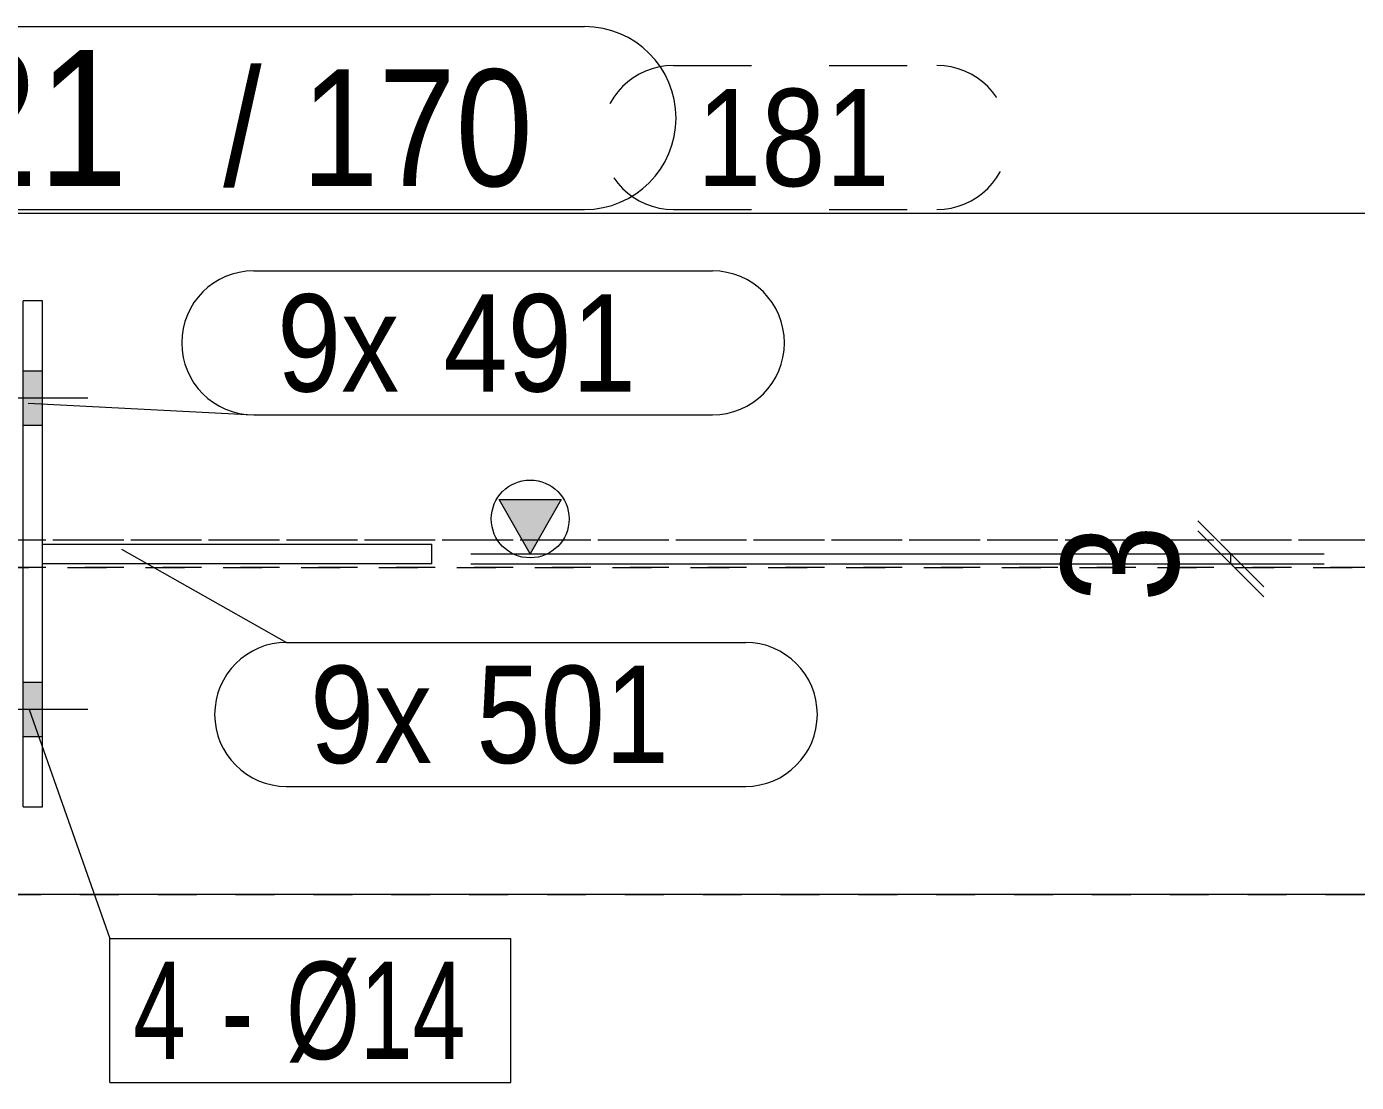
# Model space of a CAD drawing. Header units: millimetres. Extents: x 2 to 825, y 1 to 579.
# Drawn here: x 65.65 to 99.82, y 402.78 to 429.91 of the extents above; entities that cross this region are included whole.
import ezdxf

# ---------------------------------------------------------------- set-up
doc = ezdxf.new("R2010")
doc.units = ezdxf.units.MM
for name, pattern in [('XKITLINE00', [0]), ('XKITLINE01', [4, 1, -1, 1, -1]), ('XKITLINE02', [4, 2, -2])]:
    doc.linetypes.add(name, pattern=pattern)
for name, color, linetype, lineweight in [('Bolt', 3, 'Continuous', 0), ('BoltMark', 7, 'Continuous', 0), ('Dimensions', 7, 'Continuous', 0), ('Part', 2, 'Continuous', 0), ('PartMark', 7, 'Continuous', 0)]:
    doc.layers.add(name, color=color, linetype=linetype, lineweight=lineweight)
doc.styles.add('ARIAL', font='ARIAL.TTF')
doc.styles.add('ARIAL_NARROW', font='ARIALN.TTF')

# ---------------------------------------------------------------- blocks, each defined once
blk = doc.blocks.new('*A75')
at = {"layer": 'Part'}
blk.add_hatch(color=2, dxfattribs=at).paths.add_polyline_path([(77.79, 417.763), (79.39, 417.763), (78.59, 416.363)], flags=17)
at = {"layer": 'Part', "color": 2, "linetype": 'XKITLINE00', "lineweight": 0}
for p, q in [((257.33, 425.113), (52.386, 425.113)), ((78.59, 416.363), (77.79, 417.763)), ((77.79, 417.763), (79.39, 417.763)), ((79.39, 417.763), (78.59, 416.363)), ((257.33, 407.613), (52.386, 407.613))]:
    blk.add_line(p, q, dxfattribs=at)
at = {"layer": 'Part', "color": 7, "linetype": 'XKITLINE01', "lineweight": 0}
for p, q in [((257.33, 416.713), (48.706, 416.713)), ((48.706, 416.013), (257.33, 416.013))]:
    blk.add_line(p, q, dxfattribs=at)
at = {"layer": 'Part', "color": 2, "linetype": 'XKITLINE00', "lineweight": 0}
blk.add_circle((78.59, 417.263), 1, dxfattribs=at)
blk = doc.blocks.new('*A76')
at = {"layer": 'Part', "color": 2, "linetype": 'XKITLINE00', "lineweight": 0}
for p, q in [((66.062, 416.613), (76.062, 416.613)), ((76.062, 416.113), (76.062, 416.613)), ((76.062, 416.113), (66.062, 416.113))]:
    blk.add_line(p, q, dxfattribs=at)
at = {"layer": 'Part', "color": 7, "linetype": 'XKITLINE01', "lineweight": 0}
blk.add_line((66.062, 416.113), (66.062, 416.613), dxfattribs=at)
blk.add_line((66.062, 416.113), (66.062, 416.613), dxfattribs=at)
blk = doc.blocks.new('*A77')
at = {"layer": 'Part', "color": 2, "linetype": 'XKITLINE00', "lineweight": 0}
for p, q in [((66.062, 422.863), (65.562, 422.863)), ((65.562, 409.863), (65.562, 422.863)), ((66.062, 409.863), (66.062, 422.863)), ((65.562, 409.863), (66.062, 409.863))]:
    blk.add_line(p, q, dxfattribs=at)
blk = doc.blocks.new('*A107')
at = {"layer": 'Part', "color": 7, "linetype": 'XKITLINE01', "lineweight": 0}
for p, q in [((242.33, 425.113), (45.023, 425.113)), ((242.15, 416.713), (45.143, 416.713)), ((242.15, 416.013), (45.143, 416.013)), ((45.023, 407.613), (242.33, 407.613))]:
    blk.add_line(p, q, dxfattribs=at)
blk = doc.blocks.new('*A108')
at = {"layer": 'Bolt'}
for points in [[(65.562, 421.063), (66.062, 421.063), (66.062, 419.663), (65.562, 419.663)], [(65.562, 421.063), (66.062, 421.063), (66.062, 419.663), (65.562, 419.663)], [(65.562, 413.063), (66.062, 413.063), (66.062, 411.663), (65.562, 411.663)], [(65.562, 413.063), (66.062, 413.063), (66.062, 411.663), (65.562, 411.663)]]:
    blk.add_hatch(color=3, dxfattribs=at).paths.add_polyline_path(points, flags=17)
at = {"layer": 'Bolt', "color": 3, "linetype": 'XKITLINE00', "lineweight": 0}
for p, q in [((66.062, 421.063), (65.562, 421.063)), ((66.062, 421.063), (65.562, 421.063)), ((67.222, 420.363), (64.222, 420.363)), ((67.222, 420.363), (64.222, 420.363)), ((66.062, 419.663), (65.562, 419.663)), ((66.062, 419.663), (65.562, 419.663)), ((66.062, 413.063), (65.562, 413.063)), ((66.062, 413.063), (65.562, 413.063)), ((67.222, 412.363), (64.222, 412.363)), ((67.222, 412.363), (64.222, 412.363)), ((66.062, 411.663), (65.562, 411.663)), ((66.062, 411.663), (65.562, 411.663))]:
    blk.add_line(p, q, dxfattribs=at)
blk = doc.blocks.new('*A218')
at = {"layer": 'Dimensions', "color": 7, "linetype": 'XKITLINE00', "lineweight": 0}
for p, q in [((95.741, 417.211), (97.438, 415.514)), ((95.741, 416.961), (97.438, 415.264)), ((77.062, 416.363), (98.99, 416.363)), ((96.59, 416.113), (96.59, 416.363)), ((77.062, 416.113), (98.99, 416.113))]:
    blk.add_line(p, q, dxfattribs=at)
at = {"layer": 'Dimensions', "color": 3}
for p in [(96.59, 416.363), (96.59, 416.113)]:
    blk.add_point(p, dxfattribs=at)
at = {"layer": 'Dimensions', "color": 3, "style": 'ARIAL', "width": 0.85}
blk.add_text('3', height=3, rotation=90.0002, dxfattribs=at).set_placement((95.24, 415.125))
blk = doc.blocks.new('*A224')
at = {"layer": 'BoltMark', "color": 7, "linetype": 'XKITLINE00', "lineweight": 0}
for p, q in [((65.722, 412.363), (67.792, 406.485)), ((67.792, 406.485), (78.089, 406.485)), ((67.792, 402.785), (67.792, 406.485)), ((78.089, 402.785), (78.089, 406.485)), ((67.792, 402.785), (78.089, 402.785))]:
    blk.add_line(p, q, dxfattribs=at)
at = {"layer": 'BoltMark', "color": 3, "style": 'ARIAL_NARROW', "width": 0.85}
for s, p in [('4', (68.392, 403.385)), ('Ø14', (72.321, 403.385)), ('-', (70.662, 403.385))]:
    blk.add_text(s, height=2.5, dxfattribs=at).set_placement(p)
blk = doc.blocks.new('*A225')
at = {"layer": 'PartMark', "color": 7, "linetype": 'XKITLINE02', "lineweight": 0}
for p, q in [((82.273, 428.913), (89.036, 428.913)), ((82.273, 425.213), (89.036, 425.213))]:
    blk.add_line(p, q, dxfattribs=at)
for centre, start, end in [((82.273, 427.063), 90, 270), ((89.036, 427.063), 270, 90)]:
    blk.add_arc(centre, 1.85, start, end, dxfattribs=at)
at = {"layer": 'PartMark', "color": 3, "style": 'ARIAL', "width": 0.85}
blk.add_text('181', height=2.5, dxfattribs=at).set_placement((82.873, 425.813))
blk = doc.blocks.new('*A231')
at = {"layer": 'PartMark', "color": 7, "linetype": 'XKITLINE00', "lineweight": 0}
for p, q in [((56.34, 429.913), (79.988, 429.913)), ((56.34, 425.213), (79.988, 425.213))]:
    blk.add_line(p, q, dxfattribs=at)
for centre, start, end in [((56.34, 427.563), 90, 270), ((79.988, 427.563), 270, 90)]:
    blk.add_arc(centre, 2.35, start, end, dxfattribs=at)
at = {"layer": 'PartMark', "color": 1, "style": 'ARIAL', "width": 0.85}
blk.add_text('2-R21', height=3.5, dxfattribs=at).set_placement((56.94, 425.813))
at = {"layer": 'PartMark', "color": 3, "style": 'ARIAL', "width": 0.85}
for s, p in [('/', (70.701, 425.813)), ('170', (72.713, 425.813))]:
    blk.add_text(s, height=3, dxfattribs=at).set_placement(p)
blk = doc.blocks.new('*A232')
at = {"layer": 'PartMark', "color": 7, "linetype": 'XKITLINE00', "lineweight": 0}
for p, q in [((68.091, 416.484), (72.334, 414.091)), ((72.334, 414.091), (84.118, 414.091)), ((72.334, 410.391), (84.118, 410.391))]:
    blk.add_line(p, q, dxfattribs=at)
for centre, start, end in [((72.334, 412.241), 90, 270), ((84.118, 412.241), 270, 90)]:
    blk.add_arc(centre, 1.85, start, end, dxfattribs=at)
at = {"layer": 'PartMark', "color": 3, "style": 'ARIAL', "width": 0.85}
for s, p in [('9x', (72.934, 410.991)), ('501', (77.206, 410.991))]:
    blk.add_text(s, height=2.5, dxfattribs=at).set_placement(p)
blk = doc.blocks.new('*A233')
at = {"layer": 'PartMark', "color": 7, "linetype": 'XKITLINE00', "lineweight": 0}
for p, q in [((71.487, 423.636), (83.272, 423.636)), ((65.691, 420.234), (71.487, 419.936)), ((71.487, 419.936), (83.272, 419.936))]:
    blk.add_line(p, q, dxfattribs=at)
for centre, start, end in [((71.487, 421.786), 90, 270), ((83.272, 421.786), 270, 90)]:
    blk.add_arc(centre, 1.85, start, end, dxfattribs=at)
at = {"layer": 'PartMark', "color": 3, "style": 'ARIAL', "width": 0.85}
for s, p in [('9x', (72.087, 420.536)), ('491', (76.359, 420.536))]:
    blk.add_text(s, height=2.5, dxfattribs=at).set_placement(p)

msp = doc.modelspace()

# ---------------------------------------------------------------- block references
at = {"lineweight": 0}
for name in ['*A231', '*A225', '*A107', '*A233', '*A77', '*A108', '*A218', '*A76', '*A232', '*A224']:
    msp.add_blockref(name, (0, 0), dxfattribs=at)
at = {"layer": 'Part', "lineweight": 0}
msp.add_blockref('*A75', (0, 0), dxfattribs=at)

doc.saveas('drawing.dxf')
